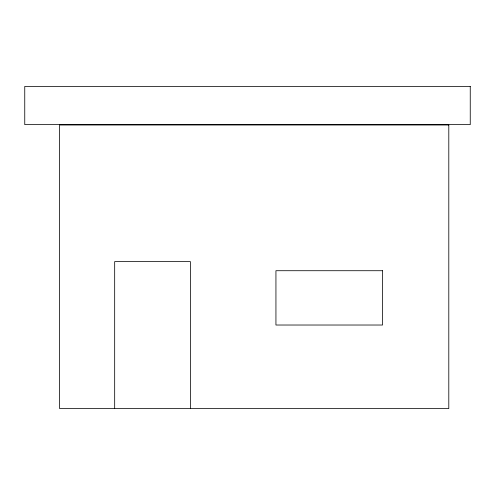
<?xml version="1.0" encoding="UTF-8"?>
<svg xmlns="http://www.w3.org/2000/svg" width="495" height="495" viewBox="0 0 495 495"><rect width="100%" height="100%" fill="white"/><g stroke="black" fill="none" stroke-linecap="round" stroke-linejoin="round"><path stroke-width="0.74" d="M190.408 408.579L190.408 261.608L114.673 261.608L114.673 408.579M470.25 86.421L24.75 86.421L24.75 124.635L470.25 124.635L470.25 86.421M448.798 124.988L59.617 124.988L59.617 408.579L448.798 408.579L448.798 124.988M382.536 270.716L275.938 270.716L275.938 325.023L382.536 325.023L382.536 270.716"/></g></svg>
